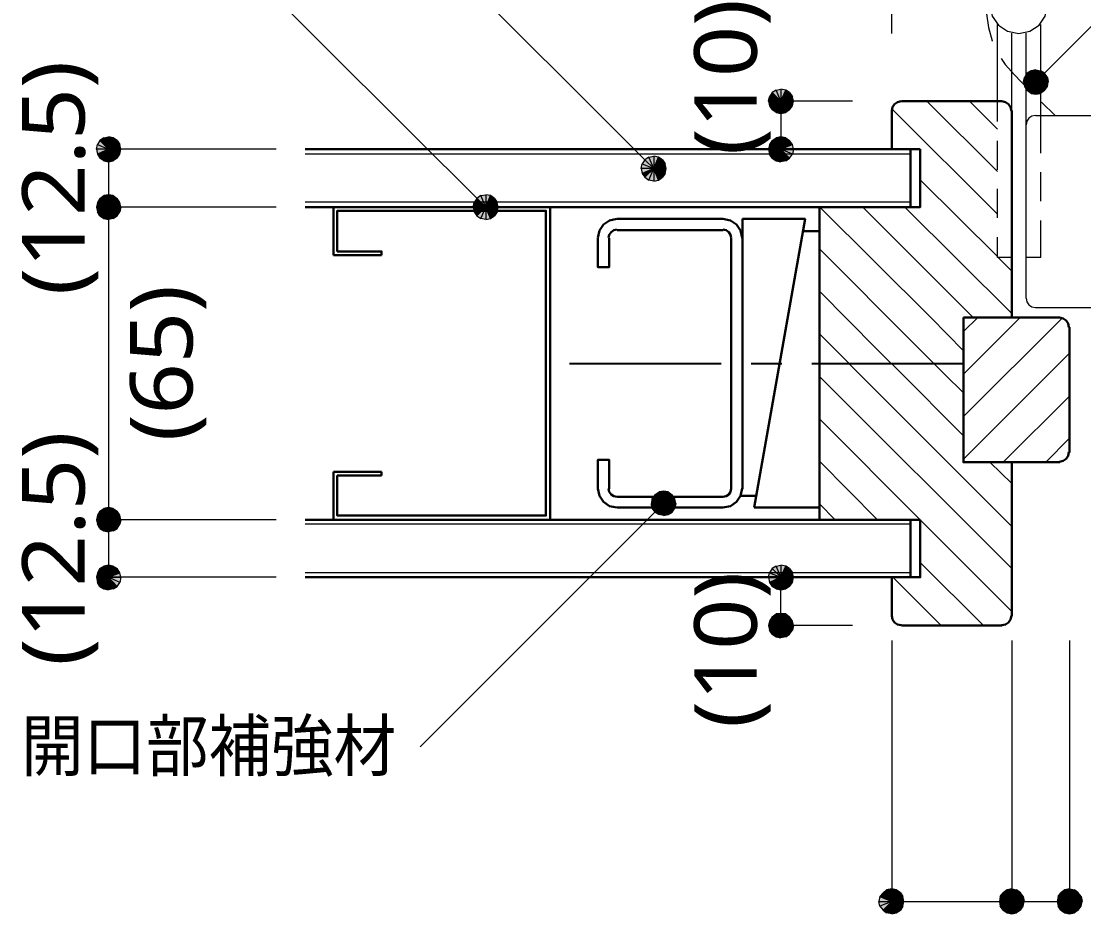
# Model space of a CAD drawing. Header units: millimetres. Extents: x 0 to 420, y 0 to 297.
# Drawn here: x 40.48 to 84.65, y 191.35 to 228.46 of the extents above; entities that cross this region are included whole.
import ezdxf
from ezdxf.enums import TextEntityAlignment as Align

# ---------------------------------------------------------------- set-up
doc = ezdxf.new("R2010")
doc.units = ezdxf.units.MM
doc.styles.add('kst32b', font='NotoSansJP-Variable.ttf')

msp = doc.modelspace()

# ---------------------------------------------------------------- hatches: boundary and pattern name
h = msp.add_hatch(color=7)
h.paths.add_polyline_path([(82.296, 226.293), (82.19, 226.123), (82.656, 225.933), (82.296, 226.293)])
h.paths.add_polyline_path([(82.19, 226.123), (82.656, 225.933), (82.148, 225.933), (82.19, 226.123)])
h.paths.add_polyline_path([(82.656, 225.933), (82.148, 225.933), (82.19, 225.742), (82.656, 225.933)])
for points in [[(82.465, 226.399), (82.296, 226.293), (82.656, 225.933), (82.465, 226.399)], [(72.538, 224.938), (72.581, 225.129), (72.051, 225.129), (72.538, 224.938)], [(44.577, 222.927), (44.619, 223.139), (44.111, 223.139), (44.577, 222.927)], [(71.586, 223.329), (71.543, 223.139), (72.051, 223.139), (71.586, 223.329)], [(66.294, 222.123), (66.4, 221.975), (66.781, 222.335), (66.294, 222.123)], [(43.646, 220.916), (43.603, 220.726), (44.111, 220.726), (43.646, 220.916)], [(59.309, 220.536), (59.415, 220.366), (59.796, 220.726), (59.309, 220.536)], [(67.374, 207.941), (67.543, 208.047), (67.183, 208.407), (67.374, 207.941)], [(43.646, 207.92), (43.603, 207.73), (44.111, 207.73), (43.646, 207.92)], [(43.646, 205.528), (43.603, 205.338), (44.111, 205.338), (43.646, 205.528)], [(72.538, 205.126), (72.581, 205.338), (72.051, 205.338), (72.538, 205.126)], [(71.586, 203.517), (71.543, 203.327), (72.051, 203.327), (71.586, 203.517)], [(76.856, 192.341), (76.666, 192.384), (76.666, 191.855), (76.856, 192.341)], [(81.471, 191.389), (81.661, 191.347), (81.661, 191.855), (81.471, 191.389)], [(83.862, 191.389), (84.053, 191.347), (84.053, 191.855), (83.862, 191.389)]]:
    msp.add_hatch(color=7).paths.add_polyline_path(points)
h = msp.add_hatch(color=7)
h.paths.add_polyline_path([(83.016, 226.293), (82.846, 226.399), (82.656, 225.933), (83.016, 226.293)])
h.paths.add_polyline_path([(82.846, 226.399), (82.656, 225.933), (82.656, 226.441), (82.846, 226.399)])
h.paths.add_polyline_path([(82.656, 225.933), (82.656, 226.441), (82.465, 226.399), (82.656, 225.933)])
h = msp.add_hatch(color=7)
h.paths.add_polyline_path([(83.143, 225.742), (83.164, 225.933), (82.656, 225.933), (83.143, 225.742)])
h.paths.add_polyline_path([(83.164, 225.933), (82.656, 225.933), (83.143, 226.123), (83.164, 225.933)])
h.paths.add_polyline_path([(82.656, 225.933), (83.143, 226.123), (83.016, 226.293), (82.656, 225.933)])
h = msp.add_hatch(color=7)
h.paths.add_polyline_path([(82.19, 225.742), (82.296, 225.573), (82.656, 225.933), (82.19, 225.742)])
h.paths.add_polyline_path([(82.296, 225.573), (82.656, 225.933), (82.465, 225.446), (82.296, 225.573)])
h.paths.add_polyline_path([(82.656, 225.933), (82.465, 225.446), (82.656, 225.425), (82.656, 225.933)])
h = msp.add_hatch(color=7)
h.paths.add_polyline_path([(82.656, 225.425), (82.846, 225.446), (82.656, 225.933), (82.656, 225.425)])
h.paths.add_polyline_path([(82.846, 225.446), (82.656, 225.933), (83.016, 225.573), (82.846, 225.446)])
h.paths.add_polyline_path([(82.656, 225.933), (83.016, 225.573), (83.143, 225.742), (82.656, 225.933)])
h = msp.add_hatch(color=7)
h.paths.add_polyline_path([(71.692, 225.488), (71.586, 225.319), (72.051, 225.129), (71.692, 225.488)])
h.paths.add_polyline_path([(71.586, 225.319), (72.051, 225.129), (71.543, 225.129), (71.586, 225.319)])
h.paths.add_polyline_path([(72.051, 225.129), (71.543, 225.129), (71.586, 224.938), (72.051, 225.129)])
h = msp.add_hatch(color=7)
h.paths.add_polyline_path([(72.263, 225.594), (72.051, 225.637), (72.051, 225.129), (72.263, 225.594)])
h.paths.add_polyline_path([(72.051, 225.637), (72.051, 225.129), (71.861, 225.594), (72.051, 225.637)])
h.paths.add_polyline_path([(72.051, 225.129), (71.861, 225.594), (71.692, 225.488), (72.051, 225.129)])
h = msp.add_hatch(color=7)
h.paths.add_polyline_path([(72.581, 225.129), (72.538, 225.319), (72.051, 225.129), (72.581, 225.129)])
h.paths.add_polyline_path([(72.538, 225.319), (72.051, 225.129), (72.411, 225.488), (72.538, 225.319)])
h.paths.add_polyline_path([(72.051, 225.129), (72.411, 225.488), (72.263, 225.594), (72.051, 225.129)])
h = msp.add_hatch(color=7)
h.paths.add_polyline_path([(71.586, 224.938), (71.692, 224.769), (72.051, 225.129), (71.586, 224.938)])
h.paths.add_polyline_path([(71.692, 224.769), (72.051, 225.129), (71.861, 224.663), (71.692, 224.769)])
h.paths.add_polyline_path([(72.051, 225.129), (71.861, 224.663), (72.051, 224.621), (72.051, 225.129)])
h = msp.add_hatch(color=7)
h.paths.add_polyline_path([(72.051, 224.621), (72.263, 224.663), (72.051, 225.129), (72.051, 224.621)])
h.paths.add_polyline_path([(72.263, 224.663), (72.051, 225.129), (72.411, 224.769), (72.263, 224.663)])
h.paths.add_polyline_path([(72.051, 225.129), (72.411, 224.769), (72.538, 224.938), (72.051, 225.129)])
h = msp.add_hatch(color=7)
h.paths.add_polyline_path([(43.752, 223.499), (43.646, 223.329), (44.111, 223.139), (43.752, 223.499)])
h.paths.add_polyline_path([(43.646, 223.329), (44.111, 223.139), (43.603, 223.139), (43.646, 223.329)])
h.paths.add_polyline_path([(44.111, 223.139), (43.603, 223.139), (43.646, 222.927), (44.111, 223.139)])
h = msp.add_hatch(color=7)
h.paths.add_polyline_path([(44.302, 223.605), (44.111, 223.647), (44.111, 223.139), (44.302, 223.605)])
h.paths.add_polyline_path([(44.111, 223.647), (44.111, 223.139), (43.921, 223.605), (44.111, 223.647)])
h.paths.add_polyline_path([(44.111, 223.139), (43.921, 223.605), (43.752, 223.499), (44.111, 223.139)])
h = msp.add_hatch(color=7)
h.paths.add_polyline_path([(44.619, 223.139), (44.577, 223.329), (44.111, 223.139), (44.619, 223.139)])
h.paths.add_polyline_path([(44.577, 223.329), (44.111, 223.139), (44.471, 223.499), (44.577, 223.329)])
h.paths.add_polyline_path([(44.111, 223.139), (44.471, 223.499), (44.302, 223.605), (44.111, 223.139)])
h = msp.add_hatch(color=7)
h.paths.add_polyline_path([(72.051, 223.647), (71.861, 223.605), (72.051, 223.139), (72.051, 223.647)])
h.paths.add_polyline_path([(71.861, 223.605), (72.051, 223.139), (71.692, 223.499), (71.861, 223.605)])
h.paths.add_polyline_path([(72.051, 223.139), (71.692, 223.499), (71.586, 223.329), (72.051, 223.139)])
h = msp.add_hatch(color=7)
h.paths.add_polyline_path([(72.538, 223.329), (72.411, 223.499), (72.051, 223.139), (72.538, 223.329)])
h.paths.add_polyline_path([(72.411, 223.499), (72.051, 223.139), (72.263, 223.605), (72.411, 223.499)])
h.paths.add_polyline_path([(72.051, 223.139), (72.263, 223.605), (72.051, 223.647), (72.051, 223.139)])
h = msp.add_hatch(color=7)
h.paths.add_polyline_path([(43.646, 222.927), (43.752, 222.758), (44.111, 223.139), (43.646, 222.927)])
h.paths.add_polyline_path([(43.752, 222.758), (44.111, 223.139), (43.921, 222.652), (43.752, 222.758)])
h.paths.add_polyline_path([(44.111, 223.139), (43.921, 222.652), (44.111, 222.61), (44.111, 223.139)])
h = msp.add_hatch(color=7)
h.paths.add_polyline_path([(44.111, 222.61), (44.302, 222.652), (44.111, 223.139), (44.111, 222.61)])
h.paths.add_polyline_path([(44.302, 222.652), (44.111, 223.139), (44.471, 222.758), (44.302, 222.652)])
h.paths.add_polyline_path([(44.111, 223.139), (44.471, 222.758), (44.577, 222.927), (44.111, 223.139)])
h = msp.add_hatch(color=7)
h.paths.add_polyline_path([(71.543, 223.139), (71.586, 222.927), (72.051, 223.139), (71.543, 223.139)])
h.paths.add_polyline_path([(71.586, 222.927), (72.051, 223.139), (71.692, 222.758), (71.586, 222.927)])
h.paths.add_polyline_path([(72.051, 223.139), (71.692, 222.758), (71.861, 222.652), (72.051, 223.139)])
h = msp.add_hatch(color=7)
h.paths.add_polyline_path([(71.861, 222.652), (72.051, 222.61), (72.051, 223.139), (71.861, 222.652)])
h.paths.add_polyline_path([(72.051, 222.61), (72.051, 223.139), (72.263, 222.652), (72.051, 222.61)])
h.paths.add_polyline_path([(72.051, 223.139), (72.263, 222.652), (72.411, 222.758), (72.051, 223.139)])
h = msp.add_hatch(color=7)
h.paths.add_polyline_path([(72.411, 222.758), (72.538, 222.927), (72.051, 223.139), (72.411, 222.758)])
h.paths.add_polyline_path([(72.538, 222.927), (72.051, 223.139), (72.581, 223.139), (72.538, 222.927)])
h.paths.add_polyline_path([(72.051, 223.139), (72.581, 223.139), (72.538, 223.329), (72.051, 223.139)])
h = msp.add_hatch(color=7)
h.paths.add_polyline_path([(66.4, 222.695), (66.294, 222.525), (66.781, 222.335), (66.4, 222.695)])
h.paths.add_polyline_path([(66.294, 222.525), (66.781, 222.335), (66.252, 222.335), (66.294, 222.525)])
h.paths.add_polyline_path([(66.781, 222.335), (66.252, 222.335), (66.294, 222.123), (66.781, 222.335)])
h = msp.add_hatch(color=7)
h.paths.add_polyline_path([(66.971, 222.8), (66.781, 222.843), (66.781, 222.335), (66.971, 222.8)])
h.paths.add_polyline_path([(66.781, 222.843), (66.781, 222.335), (66.569, 222.8), (66.781, 222.843)])
h.paths.add_polyline_path([(66.781, 222.335), (66.569, 222.8), (66.4, 222.695), (66.781, 222.335)])
h = msp.add_hatch(color=7)
h.paths.add_polyline_path([(67.289, 222.335), (67.246, 222.525), (66.781, 222.335), (67.289, 222.335)])
h.paths.add_polyline_path([(67.246, 222.525), (66.781, 222.335), (67.141, 222.695), (67.246, 222.525)])
h.paths.add_polyline_path([(66.781, 222.335), (67.141, 222.695), (66.971, 222.8), (66.781, 222.335)])
h = msp.add_hatch(color=7)
h.paths.add_polyline_path([(66.4, 221.975), (66.569, 221.848), (66.781, 222.335), (66.4, 221.975)])
h.paths.add_polyline_path([(66.569, 221.848), (66.781, 222.335), (66.781, 221.805), (66.569, 221.848)])
h.paths.add_polyline_path([(66.781, 222.335), (66.781, 221.805), (66.971, 221.848), (66.781, 222.335)])
h = msp.add_hatch(color=7)
h.paths.add_polyline_path([(66.971, 221.848), (67.141, 221.975), (66.781, 222.335), (66.971, 221.848)])
h.paths.add_polyline_path([(67.141, 221.975), (66.781, 222.335), (67.246, 222.123), (67.141, 221.975)])
h.paths.add_polyline_path([(66.781, 222.335), (67.246, 222.123), (67.289, 222.335), (66.781, 222.335)])
h = msp.add_hatch(color=7)
h.paths.add_polyline_path([(44.111, 221.234), (43.921, 221.213), (44.111, 220.726), (44.111, 221.234)])
h.paths.add_polyline_path([(43.921, 221.213), (44.111, 220.726), (43.752, 221.086), (43.921, 221.213)])
h.paths.add_polyline_path([(44.111, 220.726), (43.752, 221.086), (43.646, 220.916), (44.111, 220.726)])
h = msp.add_hatch(color=7)
h.paths.add_polyline_path([(44.577, 220.916), (44.471, 221.086), (44.111, 220.726), (44.577, 220.916)])
h.paths.add_polyline_path([(44.471, 221.086), (44.111, 220.726), (44.302, 221.213), (44.471, 221.086)])
h.paths.add_polyline_path([(44.111, 220.726), (44.302, 221.213), (44.111, 221.234), (44.111, 220.726)])
h = msp.add_hatch(color=7)
h.paths.add_polyline_path([(44.471, 220.366), (44.577, 220.536), (44.111, 220.726), (44.471, 220.366)])
h.paths.add_polyline_path([(44.577, 220.536), (44.111, 220.726), (44.619, 220.726), (44.577, 220.536)])
h.paths.add_polyline_path([(44.111, 220.726), (44.619, 220.726), (44.577, 220.916), (44.111, 220.726)])
h = msp.add_hatch(color=7)
h.paths.add_polyline_path([(59.415, 221.086), (59.309, 220.916), (59.796, 220.726), (59.415, 221.086)])
h.paths.add_polyline_path([(59.309, 220.916), (59.796, 220.726), (59.267, 220.726), (59.309, 220.916)])
h.paths.add_polyline_path([(59.796, 220.726), (59.267, 220.726), (59.309, 220.536), (59.796, 220.726)])
h = msp.add_hatch(color=7)
h.paths.add_polyline_path([(59.986, 221.213), (59.796, 221.234), (59.796, 220.726), (59.986, 221.213)])
h.paths.add_polyline_path([(59.796, 221.234), (59.796, 220.726), (59.584, 221.213), (59.796, 221.234)])
h.paths.add_polyline_path([(59.796, 220.726), (59.584, 221.213), (59.415, 221.086), (59.796, 220.726)])
h = msp.add_hatch(color=7)
h.paths.add_polyline_path([(60.304, 220.726), (60.262, 220.916), (59.796, 220.726), (60.304, 220.726)])
h.paths.add_polyline_path([(60.262, 220.916), (59.796, 220.726), (60.156, 221.086), (60.262, 220.916)])
h.paths.add_polyline_path([(59.796, 220.726), (60.156, 221.086), (59.986, 221.213), (59.796, 220.726)])
h = msp.add_hatch(color=7)
h.paths.add_polyline_path([(43.603, 220.726), (43.646, 220.536), (44.111, 220.726), (43.603, 220.726)])
h.paths.add_polyline_path([(43.646, 220.536), (44.111, 220.726), (43.752, 220.366), (43.646, 220.536)])
h.paths.add_polyline_path([(44.111, 220.726), (43.752, 220.366), (43.921, 220.26), (44.111, 220.726)])
h = msp.add_hatch(color=7)
h.paths.add_polyline_path([(43.921, 220.26), (44.111, 220.218), (44.111, 220.726), (43.921, 220.26)])
h.paths.add_polyline_path([(44.111, 220.218), (44.111, 220.726), (44.302, 220.26), (44.111, 220.218)])
h.paths.add_polyline_path([(44.111, 220.726), (44.302, 220.26), (44.471, 220.366), (44.111, 220.726)])
h = msp.add_hatch(color=7)
h.paths.add_polyline_path([(59.415, 220.366), (59.584, 220.26), (59.796, 220.726), (59.415, 220.366)])
h.paths.add_polyline_path([(59.584, 220.26), (59.796, 220.726), (59.796, 220.218), (59.584, 220.26)])
h.paths.add_polyline_path([(59.796, 220.726), (59.796, 220.218), (59.986, 220.26), (59.796, 220.726)])
h = msp.add_hatch(color=7)
h.paths.add_polyline_path([(59.986, 220.26), (60.156, 220.366), (59.796, 220.726), (59.986, 220.26)])
h.paths.add_polyline_path([(60.156, 220.366), (59.796, 220.726), (60.262, 220.536), (60.156, 220.366)])
h.paths.add_polyline_path([(59.796, 220.726), (60.262, 220.536), (60.304, 220.726), (59.796, 220.726)])
h = msp.add_hatch(color=7)
h.paths.add_polyline_path([(66.696, 208.597), (66.675, 208.407), (67.183, 208.407), (66.696, 208.597)])
h.paths.add_polyline_path([(66.675, 208.407), (67.183, 208.407), (66.696, 208.216), (66.675, 208.407)])
h.paths.add_polyline_path([(67.183, 208.407), (66.696, 208.216), (66.823, 208.047), (67.183, 208.407)])
h = msp.add_hatch(color=7)
h.paths.add_polyline_path([(67.183, 208.915), (66.993, 208.894), (67.183, 208.407), (67.183, 208.915)])
h.paths.add_polyline_path([(66.993, 208.894), (67.183, 208.407), (66.823, 208.767), (66.993, 208.894)])
h.paths.add_polyline_path([(67.183, 208.407), (66.823, 208.767), (66.696, 208.597), (67.183, 208.407)])
h = msp.add_hatch(color=7)
h.paths.add_polyline_path([(67.649, 208.597), (67.543, 208.767), (67.183, 208.407), (67.649, 208.597)])
h.paths.add_polyline_path([(67.543, 208.767), (67.183, 208.407), (67.374, 208.894), (67.543, 208.767)])
h.paths.add_polyline_path([(67.183, 208.407), (67.374, 208.894), (67.183, 208.915), (67.183, 208.407)])
h = msp.add_hatch(color=7)
h.paths.add_polyline_path([(67.543, 208.047), (67.649, 208.216), (67.183, 208.407), (67.543, 208.047)])
h.paths.add_polyline_path([(67.649, 208.216), (67.183, 208.407), (67.691, 208.407), (67.649, 208.216)])
h.paths.add_polyline_path([(67.183, 208.407), (67.691, 208.407), (67.649, 208.597), (67.183, 208.407)])
h = msp.add_hatch(color=7)
h.paths.add_polyline_path([(44.111, 208.238), (43.921, 208.195), (44.111, 207.73), (44.111, 208.238)])
h.paths.add_polyline_path([(43.921, 208.195), (44.111, 207.73), (43.752, 208.089), (43.921, 208.195)])
h.paths.add_polyline_path([(44.111, 207.73), (43.752, 208.089), (43.646, 207.92), (44.111, 207.73)])
h = msp.add_hatch(color=7)
h.paths.add_polyline_path([(44.577, 207.92), (44.471, 208.089), (44.111, 207.73), (44.577, 207.92)])
h.paths.add_polyline_path([(44.471, 208.089), (44.111, 207.73), (44.302, 208.195), (44.471, 208.089)])
h.paths.add_polyline_path([(44.111, 207.73), (44.302, 208.195), (44.111, 208.238), (44.111, 207.73)])
h = msp.add_hatch(color=7)
h.paths.add_polyline_path([(66.823, 208.047), (66.993, 207.941), (67.183, 208.407), (66.823, 208.047)])
h.paths.add_polyline_path([(66.993, 207.941), (67.183, 208.407), (67.183, 207.899), (66.993, 207.941)])
h.paths.add_polyline_path([(67.183, 208.407), (67.183, 207.899), (67.374, 207.941), (67.183, 208.407)])
h = msp.add_hatch(color=7)
h.paths.add_polyline_path([(43.603, 207.73), (43.646, 207.539), (44.111, 207.73), (43.603, 207.73)])
h.paths.add_polyline_path([(43.646, 207.539), (44.111, 207.73), (43.752, 207.37), (43.646, 207.539)])
h.paths.add_polyline_path([(44.111, 207.73), (43.752, 207.37), (43.921, 207.264), (44.111, 207.73)])
h = msp.add_hatch(color=7)
h.paths.add_polyline_path([(43.921, 207.264), (44.111, 207.222), (44.111, 207.73), (43.921, 207.264)])
h.paths.add_polyline_path([(44.111, 207.222), (44.111, 207.73), (44.302, 207.264), (44.111, 207.222)])
h.paths.add_polyline_path([(44.111, 207.73), (44.302, 207.264), (44.471, 207.37), (44.111, 207.73)])
h = msp.add_hatch(color=7)
h.paths.add_polyline_path([(44.471, 207.37), (44.577, 207.539), (44.111, 207.73), (44.471, 207.37)])
h.paths.add_polyline_path([(44.577, 207.539), (44.111, 207.73), (44.619, 207.73), (44.577, 207.539)])
h.paths.add_polyline_path([(44.111, 207.73), (44.619, 207.73), (44.577, 207.92), (44.111, 207.73)])
h = msp.add_hatch(color=7)
h.paths.add_polyline_path([(44.111, 205.846), (43.921, 205.804), (44.111, 205.338), (44.111, 205.846)])
h.paths.add_polyline_path([(43.921, 205.804), (44.111, 205.338), (43.752, 205.698), (43.921, 205.804)])
h.paths.add_polyline_path([(44.111, 205.338), (43.752, 205.698), (43.646, 205.528), (44.111, 205.338)])
h = msp.add_hatch(color=7)
h.paths.add_polyline_path([(44.577, 205.528), (44.471, 205.698), (44.111, 205.338), (44.577, 205.528)])
h.paths.add_polyline_path([(44.471, 205.698), (44.111, 205.338), (44.302, 205.804), (44.471, 205.698)])
h.paths.add_polyline_path([(44.111, 205.338), (44.302, 205.804), (44.111, 205.846), (44.111, 205.338)])
h = msp.add_hatch(color=7)
h.paths.add_polyline_path([(72.263, 205.804), (72.051, 205.846), (72.051, 205.338), (72.263, 205.804)])
h.paths.add_polyline_path([(72.051, 205.846), (72.051, 205.338), (71.861, 205.804), (72.051, 205.846)])
h.paths.add_polyline_path([(72.051, 205.338), (71.861, 205.804), (71.692, 205.698), (72.051, 205.338)])
h = msp.add_hatch(color=7)
h.paths.add_polyline_path([(44.471, 204.957), (44.577, 205.126), (44.111, 205.338), (44.471, 204.957)])
h.paths.add_polyline_path([(44.577, 205.126), (44.111, 205.338), (44.619, 205.338), (44.577, 205.126)])
h.paths.add_polyline_path([(44.111, 205.338), (44.619, 205.338), (44.577, 205.528), (44.111, 205.338)])
h = msp.add_hatch(color=7)
h.paths.add_polyline_path([(71.692, 205.698), (71.586, 205.528), (72.051, 205.338), (71.692, 205.698)])
h.paths.add_polyline_path([(71.586, 205.528), (72.051, 205.338), (71.543, 205.338), (71.586, 205.528)])
h.paths.add_polyline_path([(72.051, 205.338), (71.543, 205.338), (71.586, 205.126), (72.051, 205.338)])
h = msp.add_hatch(color=7)
h.paths.add_polyline_path([(72.581, 205.338), (72.538, 205.528), (72.051, 205.338), (72.581, 205.338)])
h.paths.add_polyline_path([(72.538, 205.528), (72.051, 205.338), (72.411, 205.698), (72.538, 205.528)])
h.paths.add_polyline_path([(72.051, 205.338), (72.411, 205.698), (72.263, 205.804), (72.051, 205.338)])
h = msp.add_hatch(color=7)
h.paths.add_polyline_path([(43.603, 205.338), (43.646, 205.126), (44.111, 205.338), (43.603, 205.338)])
h.paths.add_polyline_path([(43.646, 205.126), (44.111, 205.338), (43.752, 204.957), (43.646, 205.126)])
h.paths.add_polyline_path([(44.111, 205.338), (43.752, 204.957), (43.921, 204.851), (44.111, 205.338)])
h = msp.add_hatch(color=7)
h.paths.add_polyline_path([(43.921, 204.851), (44.111, 204.809), (44.111, 205.338), (43.921, 204.851)])
h.paths.add_polyline_path([(44.111, 204.809), (44.111, 205.338), (44.302, 204.851), (44.111, 204.809)])
h.paths.add_polyline_path([(44.111, 205.338), (44.302, 204.851), (44.471, 204.957), (44.111, 205.338)])
h = msp.add_hatch(color=7)
h.paths.add_polyline_path([(71.586, 205.126), (71.692, 204.957), (72.051, 205.338), (71.586, 205.126)])
h.paths.add_polyline_path([(71.692, 204.957), (72.051, 205.338), (71.861, 204.851), (71.692, 204.957)])
h.paths.add_polyline_path([(72.051, 205.338), (71.861, 204.851), (72.051, 204.809), (72.051, 205.338)])
h = msp.add_hatch(color=7)
h.paths.add_polyline_path([(72.051, 204.809), (72.263, 204.851), (72.051, 205.338), (72.051, 204.809)])
h.paths.add_polyline_path([(72.263, 204.851), (72.051, 205.338), (72.411, 204.957), (72.263, 204.851)])
h.paths.add_polyline_path([(72.051, 205.338), (72.411, 204.957), (72.538, 205.126), (72.051, 205.338)])
h = msp.add_hatch(color=7)
h.paths.add_polyline_path([(72.051, 203.835), (71.861, 203.814), (72.051, 203.327), (72.051, 203.835)])
h.paths.add_polyline_path([(71.861, 203.814), (72.051, 203.327), (71.692, 203.687), (71.861, 203.814)])
h.paths.add_polyline_path([(72.051, 203.327), (71.692, 203.687), (71.586, 203.517), (72.051, 203.327)])
h = msp.add_hatch(color=7)
h.paths.add_polyline_path([(72.538, 203.517), (72.411, 203.687), (72.051, 203.327), (72.538, 203.517)])
h.paths.add_polyline_path([(72.411, 203.687), (72.051, 203.327), (72.263, 203.814), (72.411, 203.687)])
h.paths.add_polyline_path([(72.051, 203.327), (72.263, 203.814), (72.051, 203.835), (72.051, 203.327)])
h = msp.add_hatch(color=7)
h.paths.add_polyline_path([(71.543, 203.327), (71.586, 203.137), (72.051, 203.327), (71.543, 203.327)])
h.paths.add_polyline_path([(71.586, 203.137), (72.051, 203.327), (71.692, 202.967), (71.586, 203.137)])
h.paths.add_polyline_path([(72.051, 203.327), (71.692, 202.967), (71.861, 202.861), (72.051, 203.327)])
h = msp.add_hatch(color=7)
h.paths.add_polyline_path([(71.861, 202.861), (72.051, 202.819), (72.051, 203.327), (71.861, 202.861)])
h.paths.add_polyline_path([(72.051, 202.819), (72.051, 203.327), (72.263, 202.861), (72.051, 202.819)])
h.paths.add_polyline_path([(72.051, 203.327), (72.263, 202.861), (72.411, 202.967), (72.051, 203.327)])
h = msp.add_hatch(color=7)
h.paths.add_polyline_path([(72.411, 202.967), (72.538, 203.137), (72.051, 203.327), (72.411, 202.967)])
h.paths.add_polyline_path([(72.538, 203.137), (72.051, 203.327), (72.581, 203.327), (72.538, 203.137)])
h.paths.add_polyline_path([(72.051, 203.327), (72.581, 203.327), (72.538, 203.517), (72.051, 203.327)])
h = msp.add_hatch(color=7)
h.paths.add_polyline_path([(76.666, 192.384), (76.454, 192.341), (76.666, 191.855), (76.666, 192.384)])
h.paths.add_polyline_path([(76.454, 192.341), (76.666, 191.855), (76.306, 192.214), (76.454, 192.341)])
h.paths.add_polyline_path([(76.666, 191.855), (76.306, 192.214), (76.179, 192.066), (76.666, 191.855)])
h = msp.add_hatch(color=7)
h.paths.add_polyline_path([(77.174, 191.855), (77.131, 192.066), (76.666, 191.855), (77.174, 191.855)])
h.paths.add_polyline_path([(77.131, 192.066), (76.666, 191.855), (77.026, 192.214), (77.131, 192.066)])
h.paths.add_polyline_path([(76.666, 191.855), (77.026, 192.214), (76.856, 192.341), (76.666, 191.855)])
h = msp.add_hatch(color=7)
h.paths.add_polyline_path([(81.471, 192.341), (81.301, 192.214), (81.661, 191.855), (81.471, 192.341)])
h.paths.add_polyline_path([(81.301, 192.214), (81.661, 191.855), (81.174, 192.066), (81.301, 192.214)])
h.paths.add_polyline_path([(81.661, 191.855), (81.174, 192.066), (81.153, 191.855), (81.661, 191.855)])
h = msp.add_hatch(color=7)
h.paths.add_polyline_path([(82.021, 192.214), (81.852, 192.341), (81.661, 191.855), (82.021, 192.214)])
h.paths.add_polyline_path([(81.852, 192.341), (81.661, 191.855), (81.661, 192.384), (81.852, 192.341)])
h.paths.add_polyline_path([(81.661, 191.855), (81.661, 192.384), (81.471, 192.341), (81.661, 191.855)])
h = msp.add_hatch(color=7)
h.paths.add_polyline_path([(82.127, 191.664), (82.169, 191.855), (81.661, 191.855), (82.127, 191.664)])
h.paths.add_polyline_path([(82.169, 191.855), (81.661, 191.855), (82.127, 192.066), (82.169, 191.855)])
h.paths.add_polyline_path([(81.661, 191.855), (82.127, 192.066), (82.021, 192.214), (81.661, 191.855)])
h = msp.add_hatch(color=7)
h.paths.add_polyline_path([(83.862, 192.341), (83.693, 192.214), (84.053, 191.855), (83.862, 192.341)])
h.paths.add_polyline_path([(83.693, 192.214), (84.053, 191.855), (83.587, 192.066), (83.693, 192.214)])
h.paths.add_polyline_path([(84.053, 191.855), (83.587, 192.066), (83.545, 191.855), (84.053, 191.855)])
h = msp.add_hatch(color=7)
h.paths.add_polyline_path([(84.413, 192.214), (84.265, 192.341), (84.053, 191.855), (84.413, 192.214)])
h.paths.add_polyline_path([(84.265, 192.341), (84.053, 191.855), (84.053, 192.384), (84.265, 192.341)])
h.paths.add_polyline_path([(84.053, 191.855), (84.053, 192.384), (83.862, 192.341), (84.053, 191.855)])
h = msp.add_hatch(color=7)
h.paths.add_polyline_path([(84.54, 191.664), (84.582, 191.855), (84.053, 191.855), (84.54, 191.664)])
h.paths.add_polyline_path([(84.582, 191.855), (84.053, 191.855), (84.54, 192.066), (84.582, 191.855)])
h.paths.add_polyline_path([(84.053, 191.855), (84.54, 192.066), (84.413, 192.214), (84.053, 191.855)])
h = msp.add_hatch(color=7)
h.paths.add_polyline_path([(76.179, 192.066), (76.137, 191.855), (76.666, 191.855), (76.179, 192.066)])
h.paths.add_polyline_path([(76.137, 191.855), (76.666, 191.855), (76.179, 191.664), (76.137, 191.855)])
h.paths.add_polyline_path([(76.666, 191.855), (76.179, 191.664), (76.306, 191.495), (76.666, 191.855)])
h = msp.add_hatch(color=7)
h.paths.add_polyline_path([(76.306, 191.495), (76.454, 191.389), (76.666, 191.855), (76.306, 191.495)])
h.paths.add_polyline_path([(76.454, 191.389), (76.666, 191.855), (76.666, 191.347), (76.454, 191.389)])
h.paths.add_polyline_path([(76.666, 191.855), (76.666, 191.347), (76.856, 191.389), (76.666, 191.855)])
h = msp.add_hatch(color=7)
h.paths.add_polyline_path([(76.856, 191.389), (77.026, 191.495), (76.666, 191.855), (76.856, 191.389)])
h.paths.add_polyline_path([(77.026, 191.495), (76.666, 191.855), (77.131, 191.664), (77.026, 191.495)])
h.paths.add_polyline_path([(76.666, 191.855), (77.131, 191.664), (77.174, 191.855), (76.666, 191.855)])
h = msp.add_hatch(color=7)
h.paths.add_polyline_path([(81.153, 191.855), (81.174, 191.664), (81.661, 191.855), (81.153, 191.855)])
h.paths.add_polyline_path([(81.174, 191.664), (81.661, 191.855), (81.301, 191.495), (81.174, 191.664)])
h.paths.add_polyline_path([(81.661, 191.855), (81.301, 191.495), (81.471, 191.389), (81.661, 191.855)])
h = msp.add_hatch(color=7)
h.paths.add_polyline_path([(81.661, 191.347), (81.852, 191.389), (81.661, 191.855), (81.661, 191.347)])
h.paths.add_polyline_path([(81.852, 191.389), (81.661, 191.855), (82.021, 191.495), (81.852, 191.389)])
h.paths.add_polyline_path([(81.661, 191.855), (82.021, 191.495), (82.127, 191.664), (81.661, 191.855)])
h = msp.add_hatch(color=7)
h.paths.add_polyline_path([(83.545, 191.855), (83.587, 191.664), (84.053, 191.855), (83.545, 191.855)])
h.paths.add_polyline_path([(83.587, 191.664), (84.053, 191.855), (83.693, 191.495), (83.587, 191.664)])
h.paths.add_polyline_path([(84.053, 191.855), (83.693, 191.495), (83.862, 191.389), (84.053, 191.855)])
h = msp.add_hatch(color=7)
h.paths.add_polyline_path([(84.053, 191.347), (84.265, 191.389), (84.053, 191.855), (84.053, 191.347)])
h.paths.add_polyline_path([(84.265, 191.389), (84.053, 191.855), (84.413, 191.495), (84.265, 191.389)])
h.paths.add_polyline_path([(84.053, 191.855), (84.413, 191.495), (84.54, 191.664), (84.053, 191.855)])

# ---------------------------------------------------------------- linework, layer by layer
at = {"lineweight": 13}
for points in [[(76.666, 227.944), (76.666, 243.311)], [(66.485, 222.61), (49.657, 239.437)], [(82.931, 226.208), (92.117, 235.395)], [(59.796, 220.726), (49.657, 230.844)], [(80.603, 228.79), (80.603, 228.769), (80.687, 228.198), (80.836, 227.647), (80.857, 227.626)], [(81.068, 225.129), (81.068, 228.325)], [(81.661, 224.388), (81.661, 227.965)], [(82.254, 224.134), (82.254, 227.965)], [(82.868, 224.536), (82.868, 228.325)], [(81.217, 226.907), (81.386, 226.653), (81.767, 226.229)], [(82.317, 225.658), (81.767, 226.229)], [(75.036, 225.129), (72.051, 225.129), (72.051, 223.139)], [(81.068, 222.208), (78.126, 225.129)], [(81.068, 223.964), (79.904, 225.129)], [(81.068, 224.282), (81.068, 225.129)], [(83.46, 224.536), (82.889, 225.086)], [(81.068, 220.43), (76.666, 224.811)], [(82.645, 224.536), (82.493, 224.505), (82.368, 224.421), (82.284, 224.297), (82.254, 224.144)], [(82.656, 224.536), (115.337, 224.536)], [(82.868, 222.97), (82.868, 224.536)], [(82.254, 216.937), (82.254, 224.134)], [(51.075, 223.139), (44.111, 223.139), (44.111, 220.726)], [(81.068, 222.271), (81.068, 223.478)], [(77.449, 222.927), (52.282, 222.927)], [(82.868, 220.98), (82.868, 222.187)], [(81.068, 218.673), (77.851, 221.869)], [(81.068, 220.281), (81.068, 221.488)], [(77.449, 220.938), (52.282, 220.938)], [(51.075, 220.726), (44.111, 220.726), (44.111, 207.73)], [(79.65, 214.757), (78.296, 216.133), (73.681, 220.726)], [(80.052, 216.133), (75.459, 220.726)], [(81.661, 216.302), (77.216, 220.726)], [(82.868, 218.63), (82.868, 220.176)], [(81.068, 218.63), (81.068, 219.477)], [(78.867, 213.783), (77.978, 214.672), (77.661, 214.99), (73.66, 218.99)], [(81.661, 218.63), (81.068, 218.63)], [(81.661, 218.059), (81.09, 218.63)], [(82.868, 218.63), (82.254, 218.63)], [(76.052, 214.821), (73.66, 217.233)], [(82.254, 216.948), (82.284, 216.795), (82.368, 216.671), (82.493, 216.587), (82.645, 216.556)], [(115.337, 216.535), (82.656, 216.535)], [(79.65, 215.561), (80.243, 216.133)], [(79.65, 213.783), (82, 216.133)], [(79.65, 212.026), (83.757, 216.112)], [(81.661, 207.454), (75.48, 213.635), (74.295, 214.821), (73.66, 215.455)], [(77.258, 213.635), (76.052, 214.821)], [(79.65, 210.248), (84.053, 214.651)], [(79.65, 213), (78.867, 213.783)], [(81.661, 205.698), (73.724, 213.635), (73.66, 213.699)], [(78.571, 212.302), (77.978, 212.915), (77.661, 213.233), (77.258, 213.635)], [(81.301, 210.121), (84.053, 212.873)], [(79.65, 211.222), (78.571, 212.302)], [(81.661, 203.92), (77.851, 207.73), (73.66, 211.921)], [(83.079, 210.121), (84.053, 211.116)], [(76.073, 207.73), (73.66, 210.164)], [(81.661, 209.232), (80.751, 210.121)], [(67.183, 208.407), (57.065, 198.289)], [(74.316, 207.73), (73.66, 208.386)], [(51.075, 207.73), (44.111, 207.73), (44.111, 205.338)], [(77.449, 207.539), (52.282, 207.539)], [(80.476, 203.327), (77.851, 205.952)], [(77.449, 205.528), (52.282, 205.528)], [(51.075, 205.338), (44.111, 205.338)], [(72.051, 203.327), (72.051, 205.338)], [(72.073, 205.338), (72.094, 205.338)], [(78.719, 203.327), (76.708, 205.338)], [(75.036, 203.327), (72.051, 203.327)], [(76.92, 203.348), (76.687, 203.602)], [(76.666, 202.713), (76.666, 191.855), (81.661, 191.855)], [(81.661, 202.713), (81.661, 191.855), (84.053, 191.855)], [(84.053, 202.713), (84.053, 191.855)]]:
    msp.add_lwpolyline(points, dxfattribs=at)
msp.add_lwpolyline([(83.143, 229.14), (83.049, 229.605), (82.792, 229.985), (82.412, 230.242), (81.947, 230.336), (81.481, 230.242), (81.101, 229.985), (80.845, 229.605), (80.751, 229.14), (80.845, 228.674), (81.101, 228.294), (81.481, 228.038), (81.947, 227.944), (82.412, 228.038), (82.792, 228.294), (83.049, 228.674)], close=True, dxfattribs=at)
at = {"lineweight": 0}
for points in [[(82.296, 226.293), (82.19, 226.123), (82.656, 225.933)], [(82.465, 226.399), (82.296, 226.293), (82.656, 225.933)], [(82.656, 225.933), (82.656, 226.441), (82.465, 226.399)], [(82.846, 226.399), (82.656, 225.933), (82.656, 226.441)], [(83.016, 226.293), (82.846, 226.399), (82.656, 225.933)], [(82.656, 225.933), (83.143, 226.123), (83.016, 226.293)], [(82.19, 226.123), (82.656, 225.933), (82.148, 225.933)], [(82.656, 225.933), (82.148, 225.933), (82.19, 225.742)], [(82.19, 225.742), (82.296, 225.573), (82.656, 225.933)], [(82.296, 225.573), (82.656, 225.933), (82.465, 225.446)], [(82.656, 225.933), (82.465, 225.446), (82.656, 225.425)], [(83.164, 225.933), (82.656, 225.933), (83.143, 226.123)], [(82.656, 225.425), (82.846, 225.446), (82.656, 225.933)], [(82.846, 225.446), (82.656, 225.933), (83.016, 225.573)], [(82.656, 225.933), (83.016, 225.573), (83.143, 225.742)], [(83.143, 225.742), (83.164, 225.933), (82.656, 225.933)], [(71.586, 225.319), (72.051, 225.129), (71.543, 225.129)], [(71.692, 225.488), (71.586, 225.319), (72.051, 225.129)], [(72.051, 225.129), (71.861, 225.594), (71.692, 225.488)], [(72.051, 225.637), (72.051, 225.129), (71.861, 225.594)], [(72.263, 225.594), (72.051, 225.637), (72.051, 225.129)], [(72.051, 225.129), (72.411, 225.488), (72.263, 225.594)], [(72.538, 225.319), (72.051, 225.129), (72.411, 225.488)], [(72.581, 225.129), (72.538, 225.319), (72.051, 225.129)], [(72.051, 225.129), (71.543, 225.129), (71.586, 224.938)], [(71.586, 224.938), (71.692, 224.769), (72.051, 225.129)], [(71.692, 224.769), (72.051, 225.129), (71.861, 224.663)], [(72.051, 225.129), (71.861, 224.663), (72.051, 224.621)], [(72.051, 224.621), (72.263, 224.663), (72.051, 225.129)], [(72.263, 224.663), (72.051, 225.129), (72.411, 224.769)], [(72.051, 225.129), (72.411, 224.769), (72.538, 224.938)], [(72.538, 224.938), (72.581, 225.129), (72.051, 225.129)], [(43.752, 223.499), (43.646, 223.329), (44.111, 223.139)], [(44.111, 223.139), (43.921, 223.605), (43.752, 223.499)], [(44.111, 223.647), (44.111, 223.139), (43.921, 223.605)], [(44.302, 223.605), (44.111, 223.647), (44.111, 223.139)], [(44.111, 223.139), (44.471, 223.499), (44.302, 223.605)], [(44.577, 223.329), (44.111, 223.139), (44.471, 223.499)], [(72.051, 223.139), (71.692, 223.499), (71.586, 223.329)], [(71.861, 223.605), (72.051, 223.139), (71.692, 223.499)], [(72.051, 223.647), (71.861, 223.605), (72.051, 223.139)], [(72.051, 223.139), (72.263, 223.605), (72.051, 223.647)], [(72.411, 223.499), (72.051, 223.139), (72.263, 223.605)], [(72.538, 223.329), (72.411, 223.499), (72.051, 223.139)], [(43.646, 223.329), (44.111, 223.139), (43.603, 223.139)], [(44.111, 223.139), (43.603, 223.139), (43.646, 222.927)], [(43.646, 222.927), (43.752, 222.758), (44.111, 223.139)], [(43.752, 222.758), (44.111, 223.139), (43.921, 222.652)], [(44.111, 223.139), (43.921, 222.652), (44.111, 222.61)], [(44.619, 223.139), (44.577, 223.329), (44.111, 223.139)], [(44.111, 222.61), (44.302, 222.652), (44.111, 223.139)], [(44.302, 222.652), (44.111, 223.139), (44.471, 222.758)], [(44.111, 223.139), (44.471, 222.758), (44.577, 222.927)], [(44.577, 222.927), (44.619, 223.139), (44.111, 223.139)], [(71.586, 223.329), (71.543, 223.139), (72.051, 223.139)], [(71.543, 223.139), (71.586, 222.927), (72.051, 223.139)], [(71.586, 222.927), (72.051, 223.139), (71.692, 222.758)], [(72.051, 223.139), (71.692, 222.758), (71.861, 222.652)], [(71.861, 222.652), (72.051, 222.61), (72.051, 223.139)], [(72.051, 223.139), (72.581, 223.139), (72.538, 223.329)], [(72.051, 222.61), (72.051, 223.139), (72.263, 222.652)], [(72.051, 223.139), (72.263, 222.652), (72.411, 222.758)], [(72.411, 222.758), (72.538, 222.927), (72.051, 223.139)], [(72.538, 222.927), (72.051, 223.139), (72.581, 223.139)], [(66.4, 222.695), (66.294, 222.525), (66.781, 222.335)], [(66.781, 222.335), (66.569, 222.8), (66.4, 222.695)], [(66.781, 222.843), (66.781, 222.335), (66.569, 222.8)], [(66.971, 222.8), (66.781, 222.843), (66.781, 222.335)], [(66.781, 222.335), (67.141, 222.695), (66.971, 222.8)], [(67.246, 222.525), (66.781, 222.335), (67.141, 222.695)], [(66.294, 222.525), (66.781, 222.335), (66.252, 222.335)], [(66.781, 222.335), (66.252, 222.335), (66.294, 222.123)], [(66.294, 222.123), (66.4, 221.975), (66.781, 222.335)], [(66.4, 221.975), (66.569, 221.848), (66.781, 222.335)], [(66.569, 221.848), (66.781, 222.335), (66.781, 221.805)], [(67.289, 222.335), (67.246, 222.525), (66.781, 222.335)], [(66.781, 222.335), (66.781, 221.805), (66.971, 221.848)], [(66.971, 221.848), (67.141, 221.975), (66.781, 222.335)], [(67.141, 221.975), (66.781, 222.335), (67.246, 222.123)], [(66.781, 222.335), (67.246, 222.123), (67.289, 222.335)], [(43.646, 220.916), (43.603, 220.726), (44.111, 220.726)], [(44.111, 220.726), (43.752, 221.086), (43.646, 220.916)], [(43.921, 221.213), (44.111, 220.726), (43.752, 221.086)], [(44.111, 221.234), (43.921, 221.213), (44.111, 220.726)], [(44.111, 220.726), (44.302, 221.213), (44.111, 221.234)], [(44.471, 221.086), (44.111, 220.726), (44.302, 221.213)], [(44.577, 220.916), (44.471, 221.086), (44.111, 220.726)], [(44.111, 220.726), (44.619, 220.726), (44.577, 220.916)], [(59.309, 220.916), (59.796, 220.726), (59.267, 220.726)], [(59.415, 221.086), (59.309, 220.916), (59.796, 220.726)], [(59.796, 220.726), (59.584, 221.213), (59.415, 221.086)], [(59.796, 221.234), (59.796, 220.726), (59.584, 221.213)], [(59.986, 221.213), (59.796, 221.234), (59.796, 220.726)], [(59.796, 220.726), (60.156, 221.086), (59.986, 221.213)], [(60.262, 220.916), (59.796, 220.726), (60.156, 221.086)], [(60.304, 220.726), (60.262, 220.916), (59.796, 220.726)], [(43.603, 220.726), (43.646, 220.536), (44.111, 220.726)], [(43.646, 220.536), (44.111, 220.726), (43.752, 220.366)], [(44.111, 220.726), (43.752, 220.366), (43.921, 220.26)], [(43.921, 220.26), (44.111, 220.218), (44.111, 220.726)], [(44.111, 220.218), (44.111, 220.726), (44.302, 220.26)], [(44.111, 220.726), (44.302, 220.26), (44.471, 220.366)], [(44.471, 220.366), (44.577, 220.536), (44.111, 220.726)], [(44.577, 220.536), (44.111, 220.726), (44.619, 220.726)], [(59.796, 220.726), (59.267, 220.726), (59.309, 220.536)], [(59.309, 220.536), (59.415, 220.366), (59.796, 220.726)], [(59.415, 220.366), (59.584, 220.26), (59.796, 220.726)], [(59.584, 220.26), (59.796, 220.726), (59.796, 220.218)], [(59.796, 220.726), (59.796, 220.218), (59.986, 220.26)], [(59.986, 220.26), (60.156, 220.366), (59.796, 220.726)], [(60.156, 220.366), (59.796, 220.726), (60.262, 220.536)], [(59.796, 220.726), (60.262, 220.536), (60.304, 220.726)], [(66.696, 208.597), (66.675, 208.407), (67.183, 208.407)], [(67.183, 208.407), (66.823, 208.767), (66.696, 208.597)], [(66.993, 208.894), (67.183, 208.407), (66.823, 208.767)], [(67.183, 208.915), (66.993, 208.894), (67.183, 208.407)], [(67.183, 208.407), (67.374, 208.894), (67.183, 208.915)], [(67.543, 208.767), (67.183, 208.407), (67.374, 208.894)], [(67.649, 208.597), (67.543, 208.767), (67.183, 208.407)], [(67.183, 208.407), (67.691, 208.407), (67.649, 208.597)], [(44.111, 207.73), (43.752, 208.089), (43.646, 207.92)], [(43.921, 208.195), (44.111, 207.73), (43.752, 208.089)], [(44.111, 208.238), (43.921, 208.195), (44.111, 207.73)], [(44.111, 207.73), (44.302, 208.195), (44.111, 208.238)], [(44.471, 208.089), (44.111, 207.73), (44.302, 208.195)], [(44.577, 207.92), (44.471, 208.089), (44.111, 207.73)], [(66.675, 208.407), (67.183, 208.407), (66.696, 208.216)], [(67.183, 208.407), (66.696, 208.216), (66.823, 208.047)], [(66.823, 208.047), (66.993, 207.941), (67.183, 208.407)], [(66.993, 207.941), (67.183, 208.407), (67.183, 207.899)], [(67.543, 208.047), (67.649, 208.216), (67.183, 208.407)], [(67.649, 208.216), (67.183, 208.407), (67.691, 208.407)], [(67.183, 208.407), (67.183, 207.899), (67.374, 207.941)], [(67.374, 207.941), (67.543, 208.047), (67.183, 208.407)], [(43.646, 207.92), (43.603, 207.73), (44.111, 207.73)], [(43.603, 207.73), (43.646, 207.539), (44.111, 207.73)], [(43.646, 207.539), (44.111, 207.73), (43.752, 207.37)], [(44.111, 207.73), (43.752, 207.37), (43.921, 207.264)], [(43.921, 207.264), (44.111, 207.222), (44.111, 207.73)], [(44.111, 207.73), (44.619, 207.73), (44.577, 207.92)], [(44.111, 207.222), (44.111, 207.73), (44.302, 207.264)], [(44.111, 207.73), (44.302, 207.264), (44.471, 207.37)], [(44.471, 207.37), (44.577, 207.539), (44.111, 207.73)], [(44.577, 207.539), (44.111, 207.73), (44.619, 207.73)], [(44.111, 205.846), (43.921, 205.804), (44.111, 205.338)], [(44.111, 205.338), (44.302, 205.804), (44.111, 205.846)], [(72.051, 205.846), (72.051, 205.338), (71.861, 205.804)], [(72.263, 205.804), (72.051, 205.846), (72.051, 205.338)], [(43.646, 205.528), (43.603, 205.338), (44.111, 205.338)], [(44.111, 205.338), (43.752, 205.698), (43.646, 205.528)], [(43.921, 205.804), (44.111, 205.338), (43.752, 205.698)], [(44.471, 205.698), (44.111, 205.338), (44.302, 205.804)], [(44.577, 205.528), (44.471, 205.698), (44.111, 205.338)], [(44.111, 205.338), (44.619, 205.338), (44.577, 205.528)], [(71.586, 205.528), (72.051, 205.338), (71.543, 205.338)], [(71.692, 205.698), (71.586, 205.528), (72.051, 205.338)], [(72.051, 205.338), (71.861, 205.804), (71.692, 205.698)], [(72.051, 205.338), (72.411, 205.698), (72.263, 205.804)], [(72.538, 205.528), (72.051, 205.338), (72.411, 205.698)], [(72.581, 205.338), (72.538, 205.528), (72.051, 205.338)], [(43.603, 205.338), (43.646, 205.126), (44.111, 205.338)], [(43.646, 205.126), (44.111, 205.338), (43.752, 204.957)], [(44.111, 205.338), (43.752, 204.957), (43.921, 204.851)], [(43.921, 204.851), (44.111, 204.809), (44.111, 205.338)], [(44.111, 204.809), (44.111, 205.338), (44.302, 204.851)], [(44.111, 205.338), (44.302, 204.851), (44.471, 204.957)], [(44.471, 204.957), (44.577, 205.126), (44.111, 205.338)], [(44.577, 205.126), (44.111, 205.338), (44.619, 205.338)], [(72.051, 205.338), (71.543, 205.338), (71.586, 205.126)], [(71.586, 205.126), (71.692, 204.957), (72.051, 205.338)], [(71.692, 204.957), (72.051, 205.338), (71.861, 204.851)], [(72.051, 205.338), (71.861, 204.851), (72.051, 204.809)], [(72.051, 204.809), (72.263, 204.851), (72.051, 205.338)], [(72.263, 204.851), (72.051, 205.338), (72.411, 204.957)], [(72.051, 205.338), (72.411, 204.957), (72.538, 205.126)], [(72.538, 205.126), (72.581, 205.338), (72.051, 205.338)], [(72.051, 203.327), (71.692, 203.687), (71.586, 203.517)], [(71.861, 203.814), (72.051, 203.327), (71.692, 203.687)], [(72.051, 203.835), (71.861, 203.814), (72.051, 203.327)], [(72.051, 203.327), (72.263, 203.814), (72.051, 203.835)], [(72.411, 203.687), (72.051, 203.327), (72.263, 203.814)], [(72.538, 203.517), (72.411, 203.687), (72.051, 203.327)], [(71.586, 203.517), (71.543, 203.327), (72.051, 203.327)], [(71.543, 203.327), (71.586, 203.137), (72.051, 203.327)], [(71.586, 203.137), (72.051, 203.327), (71.692, 202.967)], [(72.051, 203.327), (71.692, 202.967), (71.861, 202.861)], [(71.861, 202.861), (72.051, 202.819), (72.051, 203.327)], [(72.051, 203.327), (72.581, 203.327), (72.538, 203.517)], [(72.051, 202.819), (72.051, 203.327), (72.263, 202.861)], [(72.051, 203.327), (72.263, 202.861), (72.411, 202.967)], [(72.411, 202.967), (72.538, 203.137), (72.051, 203.327)], [(72.538, 203.137), (72.051, 203.327), (72.581, 203.327)], [(76.666, 191.855), (76.306, 192.214), (76.179, 192.066)], [(76.454, 192.341), (76.666, 191.855), (76.306, 192.214)], [(76.666, 192.384), (76.454, 192.341), (76.666, 191.855)], [(76.856, 192.341), (76.666, 192.384), (76.666, 191.855)], [(76.666, 191.855), (77.026, 192.214), (76.856, 192.341)], [(77.131, 192.066), (76.666, 191.855), (77.026, 192.214)], [(81.301, 192.214), (81.661, 191.855), (81.174, 192.066)], [(81.471, 192.341), (81.301, 192.214), (81.661, 191.855)], [(81.661, 191.855), (81.661, 192.384), (81.471, 192.341)], [(81.852, 192.341), (81.661, 191.855), (81.661, 192.384)], [(82.021, 192.214), (81.852, 192.341), (81.661, 191.855)], [(81.661, 191.855), (82.127, 192.066), (82.021, 192.214)], [(83.693, 192.214), (84.053, 191.855), (83.587, 192.066)], [(83.862, 192.341), (83.693, 192.214), (84.053, 191.855)], [(84.053, 191.855), (84.053, 192.384), (83.862, 192.341)], [(84.265, 192.341), (84.053, 191.855), (84.053, 192.384)], [(84.413, 192.214), (84.265, 192.341), (84.053, 191.855)], [(84.053, 191.855), (84.54, 192.066), (84.413, 192.214)], [(76.179, 192.066), (76.137, 191.855), (76.666, 191.855)], [(76.137, 191.855), (76.666, 191.855), (76.179, 191.664)], [(76.666, 191.855), (76.179, 191.664), (76.306, 191.495)], [(76.306, 191.495), (76.454, 191.389), (76.666, 191.855)], [(76.454, 191.389), (76.666, 191.855), (76.666, 191.347)], [(77.174, 191.855), (77.131, 192.066), (76.666, 191.855)], [(76.666, 191.855), (76.666, 191.347), (76.856, 191.389)], [(76.856, 191.389), (77.026, 191.495), (76.666, 191.855)], [(77.026, 191.495), (76.666, 191.855), (77.131, 191.664)], [(76.666, 191.855), (77.131, 191.664), (77.174, 191.855)], [(81.661, 191.855), (81.174, 192.066), (81.153, 191.855)], [(81.153, 191.855), (81.174, 191.664), (81.661, 191.855)], [(81.174, 191.664), (81.661, 191.855), (81.301, 191.495)], [(81.661, 191.855), (81.301, 191.495), (81.471, 191.389)], [(81.471, 191.389), (81.661, 191.347), (81.661, 191.855)], [(82.169, 191.855), (81.661, 191.855), (82.127, 192.066)], [(81.661, 191.347), (81.852, 191.389), (81.661, 191.855)], [(81.852, 191.389), (81.661, 191.855), (82.021, 191.495)], [(81.661, 191.855), (82.021, 191.495), (82.127, 191.664)], [(82.127, 191.664), (82.169, 191.855), (81.661, 191.855)], [(84.053, 191.855), (83.587, 192.066), (83.545, 191.855)], [(83.545, 191.855), (83.587, 191.664), (84.053, 191.855)], [(83.587, 191.664), (84.053, 191.855), (83.693, 191.495)], [(84.053, 191.855), (83.693, 191.495), (83.862, 191.389)], [(83.862, 191.389), (84.053, 191.347), (84.053, 191.855)], [(84.582, 191.855), (84.053, 191.855), (84.54, 192.066)], [(84.053, 191.347), (84.265, 191.389), (84.053, 191.855)], [(84.265, 191.389), (84.053, 191.855), (84.413, 191.495)], [(84.053, 191.855), (84.413, 191.495), (84.54, 191.664)], [(84.54, 191.664), (84.582, 191.855), (84.053, 191.855)]]:
    msp.add_lwpolyline(points, close=True, dxfattribs=at)
at = {"lineweight": 30}
for points in [[(77.057, 225.129), (76.905, 225.098), (76.78, 225.014), (76.696, 224.89), (76.666, 224.737)], [(81.259, 225.129), (77.068, 225.129)], [(81.64, 224.737), (81.609, 224.89), (81.525, 225.014), (81.401, 225.098), (81.248, 225.129)], [(77.851, 223.139), (76.666, 223.139), (76.666, 224.726)], [(81.661, 216.133), (81.661, 224.726)], [(76.666, 223.139), (52.282, 223.139)], [(77.851, 207.73), (73.66, 207.73), (73.66, 220.726), (77.851, 220.726), (77.851, 223.139)], [(77.449, 220.726), (77.449, 223.139)], [(73.66, 220.726), (52.282, 220.726)], [(53.467, 218.736), (53.467, 220.726)], [(62.463, 220.726), (53.467, 220.726)], [(53.615, 209.571), (53.615, 207.899), (62.294, 207.899), (62.294, 220.578), (53.615, 220.578), (53.615, 218.884)], [(62.463, 220.726), (62.463, 207.73)], [(65.246, 220.239), (64.937, 220.177), (64.685, 220.007), (64.515, 219.754), (64.453, 219.445)], [(69.66, 220.239), (65.257, 220.239)], [(70.443, 219.445), (70.38, 219.754), (70.21, 220.007), (69.958, 220.177), (69.649, 220.239)], [(70.951, 208.238), (73.067, 220.239), (70.464, 220.239)], [(70.464, 219.435), (70.464, 220.239)], [(65.246, 219.795), (65.11, 219.767), (64.999, 219.692), (64.924, 219.581), (64.897, 219.445)], [(69.66, 219.773), (65.257, 219.773)], [(69.998, 219.445), (69.971, 219.581), (69.896, 219.692), (69.785, 219.767), (69.649, 219.795)], [(73.66, 219.731), (72.962, 219.731)], [(64.918, 219.435), (64.918, 218.228), (64.453, 218.228), (64.453, 219.435)], [(69.998, 209.021), (69.998, 219.435)], [(70.464, 209.021), (70.464, 219.435)], [(53.467, 218.736), (55.457, 218.736)], [(53.615, 218.884), (55.457, 218.884), (55.457, 218.736)], [(83.651, 216.133), (79.65, 216.133)], [(79.65, 216.133), (79.65, 210.121), (83.651, 210.121)], [(84.032, 215.741), (84.001, 215.894), (83.917, 216.018), (83.793, 216.102), (83.64, 216.133)], [(84.053, 210.524), (84.053, 215.731)], [(83.64, 210.143), (83.793, 210.173), (83.917, 210.257), (84.001, 210.382), (84.032, 210.534)], [(64.918, 209.021), (64.918, 210.227), (64.453, 210.227), (64.453, 209.021)], [(81.661, 203.729), (81.661, 210.121)], [(53.467, 209.719), (55.457, 209.719)], [(53.467, 207.73), (53.467, 209.719)], [(53.615, 209.571), (55.457, 209.571)], [(55.457, 209.571), (55.457, 209.719)], [(64.453, 209.031), (64.515, 208.722), (64.685, 208.47), (64.937, 208.3), (65.246, 208.238)], [(64.897, 209.031), (64.924, 208.895), (64.999, 208.784), (65.11, 208.71), (65.246, 208.682)], [(69.649, 208.682), (69.785, 208.71), (69.896, 208.784), (69.971, 208.895), (69.998, 209.031)], [(69.649, 208.238), (69.958, 208.3), (70.21, 208.47), (70.38, 208.722), (70.443, 209.031)], [(69.66, 208.682), (65.257, 208.682)], [(71.035, 208.724), (70.4, 208.724)], [(69.66, 208.238), (65.257, 208.238)], [(73.66, 208.238), (70.951, 208.238)], [(73.66, 207.73), (52.282, 207.73)], [(62.463, 207.73), (53.467, 207.73)], [(76.666, 203.729), (76.666, 205.338), (77.851, 205.338), (77.851, 207.73)], [(77.449, 205.338), (77.449, 207.73)], [(76.666, 205.338), (52.282, 205.338)], [(76.666, 203.74), (76.696, 203.587), (76.78, 203.463), (76.905, 203.379), (77.057, 203.348)], [(81.248, 203.348), (81.401, 203.379), (81.525, 203.463), (81.609, 203.587), (81.64, 203.74)], [(81.259, 203.327), (77.068, 203.327)]]:
    msp.add_lwpolyline(points, dxfattribs=at)
at = {"lineweight": 25}
for points in [[(63.267, 214.228), (69.575, 214.228)], [(70.824, 214.228), (72.094, 214.228)], [(73.343, 214.228), (79.65, 214.228)]]:
    msp.add_lwpolyline(points, dxfattribs=at)

# ---------------------------------------------------------------- texts
at = {"style": 'kst32b'}
for s, height, p, p2 in [('(10)', 2.5989, (71.057, 222.885), (71.057, 229.382)), ('(12.5)', 2.5989, (43.116, 217.064), (43.116, 226.81)), ('(65)', 2.5989, (47.604, 210.989), (47.604, 217.487)), ('(12.5)', 2.5989, (43.116, 201.655), (43.116, 211.401)), ('(10)', 2.5989, (71.057, 199.072), (71.057, 205.57)), ('開口部補強材', 2.0791, (40.471, 197.295), (56.064, 197.295))]:
    msp.add_text(s, height=height, dxfattribs=at).set_placement(p, p2, align=Align.FIT)

doc.saveas('drawing.dxf')
